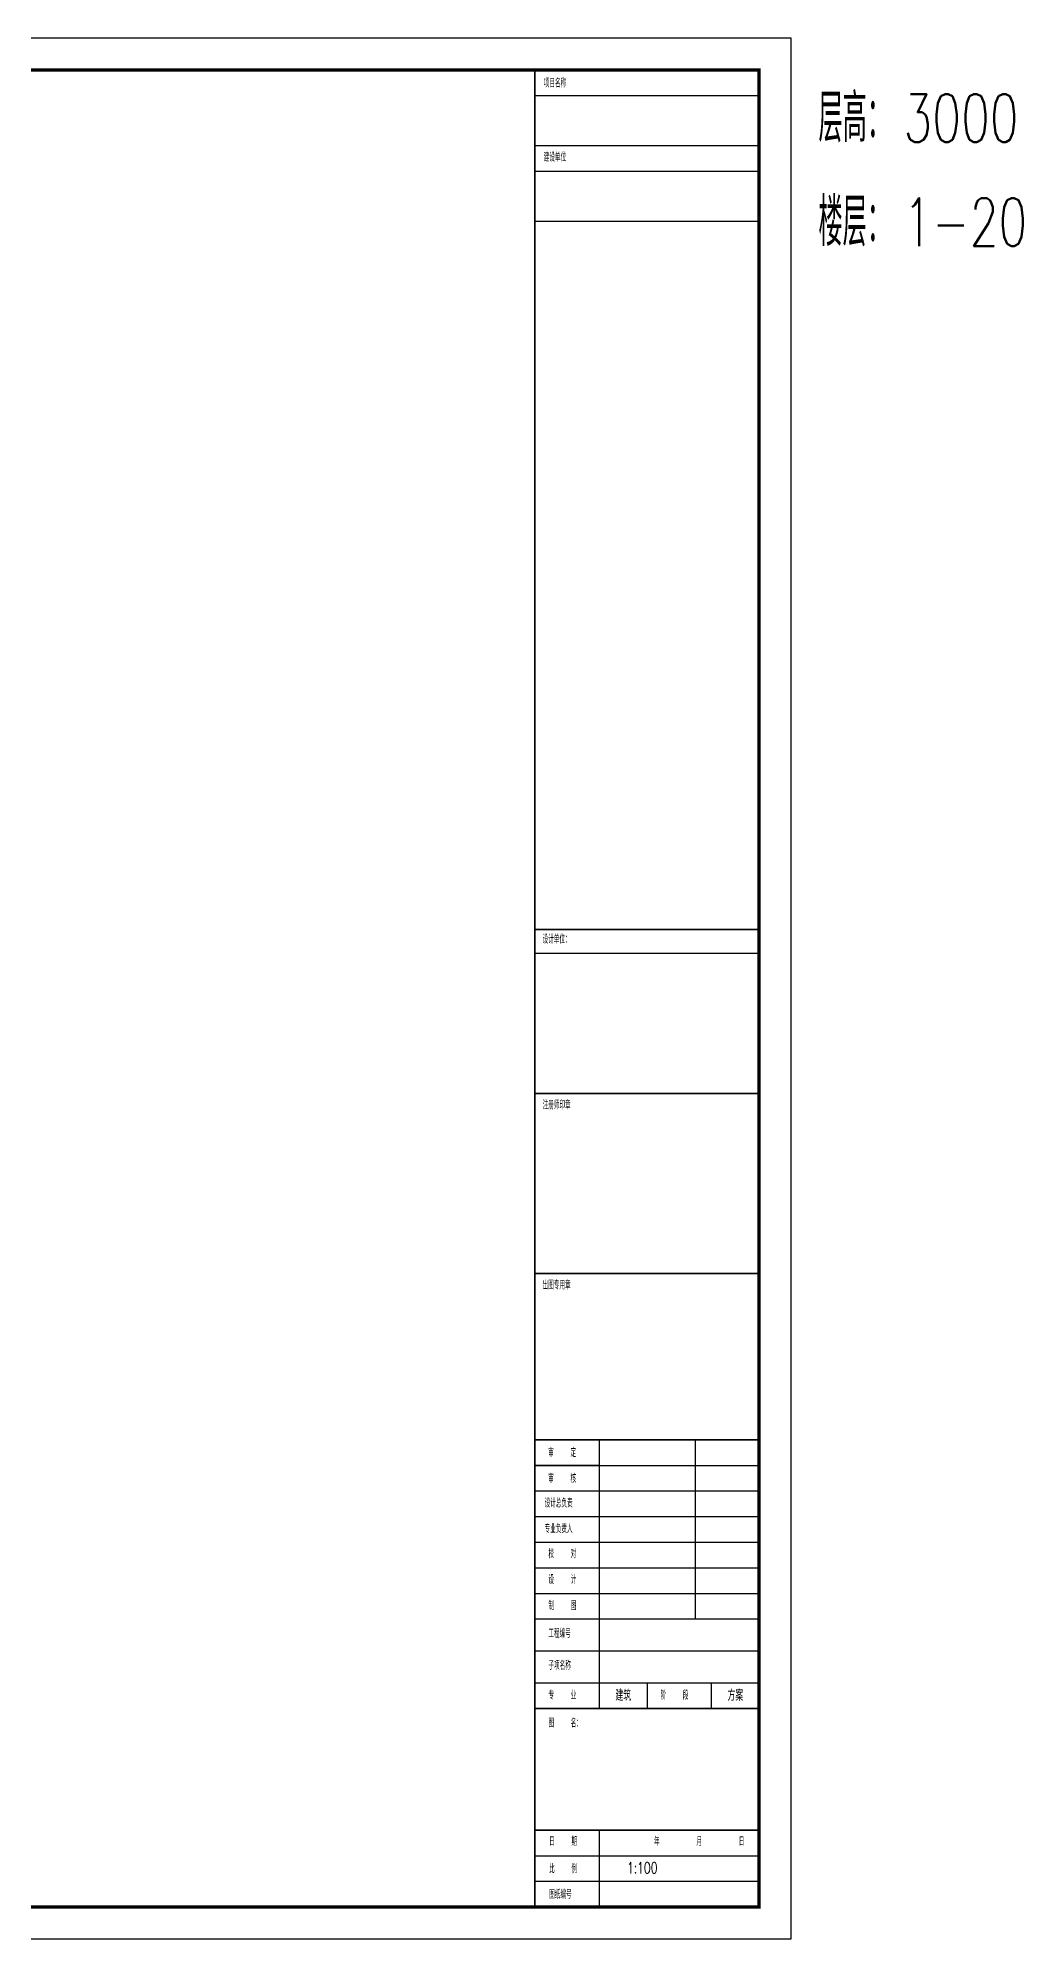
# Model space of a CAD drawing. Extents: x 1783717 to 1875059, y 1234617 to 1294017.
# Drawn here: x 1844294 to 1875059, y 1234617 to 1294017 of the extents above; entities that cross this region are included whole.
import ezdxf
from ezdxf.enums import TextEntityAlignment as Align

# ---------------------------------------------------------------- set-up
doc = ezdxf.new("R2010")
doc.units = 0
doc.header["$LTSCALE"] = 1000
doc.header["$MEASUREMENT"] = 0
doc.linetypes.add('DOTE', pattern=[2.42, 2, -0.2, 0.02, -0.2])
doc.layers.get('Defpoints').update_dxf_attribs({"linetype": 'DOTE'})
doc.layers.add('C-SHET-SHET', color=7, linetype='Continuous')
doc.layers.add('图框标记', color=140, linetype='Continuous', plot=False)
doc.styles.add('TranSketch-1', font='romans.shx', dxfattribs={"width": 0.7, "bigfont": 'gbcbig.shx'})

# ---------------------------------------------------------------- blocks, each defined once
blk = doc.blocks.new('TranSketch工作图框')
for p, q in [((761, 576), (831, 576)), ((761, 552.36), (831, 552.36)), ((761, 308), (831, 308)), ((781, 156), (781, 72)), ((811, 156), (811, 100)), ((761, 148), (831, 148)), ((761, 140), (831, 140)), ((761, 132), (831, 132)), ((761, 124), (831, 124)), ((761, 116), (831, 116)), ((761, 108), (831, 108)), ((761, 100), (831, 100)), ((761, 90), (831, 90)), ((761, 80), (831, 80)), ((796, 80), (796, 72)), ((816, 80), (816, 72)), ((781, 34), (781, 10)), ((761, 26), (831, 26)), ((831, 18), (761, 18))]:
    blk.add_line(p, q)
for points in [[(0, 0), (841, 0), (841, 594), (0, 594)], [(761, 156), (781, 156), (781, 148), (761, 148)]]:
    blk.add_lwpolyline(points, close=True)
at = {"const_width": 1}
blk.add_lwpolyline([(25, 10), (831, 10), (831, 584), (25, 584)], close=True, dxfattribs=at)
at = {"const_width": 0.5}
for points in [[(761, 584), (761, 10)], [(761, 560.36), (831, 560.36)], [(761, 536.72), (831, 536.72)], [(761, 315.45), (831, 315.45)], [(761, 264.18), (831, 264.18)], [(761, 207.92), (831, 207.92)], [(761, 156), (831, 156)], [(761, 72), (831, 72)], [(761, 34), (831, 34)]]:
    blk.add_lwpolyline(points, dxfattribs=at)
at = {"layer": 'Defpoints'}
blk.add_lwpolyline([(25, 10), (761, 10), (761, 584), (25, 584)], close=True, dxfattribs=at)
at = {"style": 'TranSketch-1', "width": 0.7}
for s, p in [('项目名称', (763.73, 578.57)), ('建设单位', (763.73, 555.42)), ('设计单位：', (763.38, 311.06)), ('注册师印章', (763.38, 259.25)), ('出图专用章', (763.38, 202.98)), ('审    定', (765.12, 150.62)), ('审    核', (765.12, 142.56)), ('设计总负责', (764.02, 134.85)), ('专业负责人', (764, 126.85)), ('校    对', (765.19, 119.01)), ('设    计', (765.19, 110.95)), ('制    图', (765.19, 102.82)), ('工程编号', (765.19, 94.13)), ('子项名称', (765.19, 84.13)), ('专    业', (765.19, 74.82)), ('阶    段', (800.19, 74.82)), ('图    名：', (765.19, 66.13)), ('日    期', (765.4, 29.13)), ('年', (798.18, 29.13)), ('月', (811.41, 29.13)), ('日', (824.65, 29.13)), ('比    例', (765.41, 20.59)), ('图纸编号', (765.43, 12.59))]:
    blk.add_text(s, height=2.5, dxfattribs=at).set_placement(p)
for tag, height, p in [('作废标记', 500, (388, 297)), ('项目名称', 3.5, (796, 569.89)), ('建设单位', 3.5, (796, 546.51)), ('审定', 3.5, (794.51, 151.74)), ('审核', 3.5, (794.51, 143.74)), ('工程主持人', 3.5, (794.51, 135.74)), ('专业负责人', 3.5, (794.1, 127.74)), ('校对', 3.5, (794.51, 120.16)), ('设计', 3.5, (794.51, 112.16)), ('制图', 3.5, (794.51, 104.16)), ('工程编号', 3.5, (806, 95)), ('子项名称', 3.5, (806, 85)), ('专业', 3.5, (788.59, 76.16)), ('阶段', 3.5, (823.59, 76.16)), ('图名', 3.5, (796, 53)), ('年', 3.5, (792.79, 30.76)), ('月', 3.5, (807.7, 30.66)), ('日', 3.5, (821.03, 30.76)), ('比例', 3.5, (794.51, 22.23)), ('图纸编号', 3.5, (794.51, 14.18))]:
    blk.add_attdef(tag, text='', height=height, dxfattribs=at).set_placement(p, align=Align.MIDDLE_CENTER)
at = {"layer": '图框标记', "style": 'TranSketch-1', "width": 0.7}
for s, p in [('层高：', (849.53, 561.5)), ('楼层：', (849.53, 529))]:
    blk.add_text(s, height=15, dxfattribs=at).set_placement(p)
at = {"layer": '图框标记', "style": 'TranSketch-1', "width": 0.7, "flags": 1}
for tag, p in [('工作区类型', (849.53, 594)), ('楼层过滤', (876.07, 496.5)), ('工作区名称', (876.07, 464)), ('工作区编号', (876.07, 431.5))]:
    blk.add_attdef(tag, p, '', height=15, dxfattribs=at)
at = {"layer": '图框标记', "style": 'TranSketch-1', "width": 0.7}
for tag, p in [('工作区层高', (876.07, 561.5)), ('工作区楼层', (876.07, 529))]:
    blk.add_attdef(tag, p, '', height=15, dxfattribs=at)

msp = doc.modelspace()

# ---------------------------------------------------------------- block references
at = {"layer": 'C-SHET-SHET', "xscale": 100, "yscale": 100, "zscale": 100}
msp.add_blockref('TranSketch工作图框', (1783717, 1234617), dxfattribs=at).add_auto_attribs({'工作区层高': '3000', '工作区楼层': '1-20', '比例': '1:100', '专业': '建筑', '阶段': '方案'})

doc.saveas('drawing.dxf')
